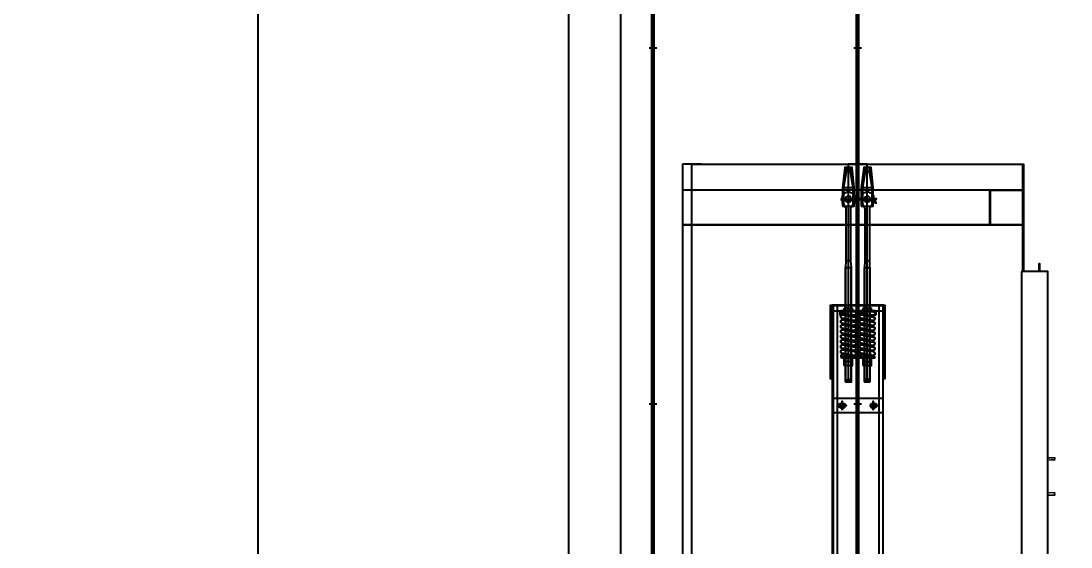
# Model space of a CAD drawing. Header units: millimetres. Extents: x -665 to 20454, y -27797 to 160.
# Drawn here: x -665 to 3390, y -23571 to -21541 of the extents above; entities that cross this region are included whole.
import ezdxf

# ---------------------------------------------------------------- set-up
doc = ezdxf.new("R2010")
doc.units = ezdxf.units.MM
doc.linetypes.add('$2$ACAD_ISO02W100', pattern=[15, 12, -3])
doc.layers.add('$2$DL', color=8, linetype='$2$ACAD_ISO02W100', lineweight=0)
for name, color, linetype in [('$2$PDF_0', 7, 'Continuous'), ('AA_Architecture', 7, 'Continuous'), ('AA_Rail', 7, 'Continuous'), ('AA_Rope', 7, 'Continuous')]:
    doc.layers.add(name, color=color, linetype=linetype)
doc.layers.add('AA_Datum', color=7, linetype='Continuous', plot=False)
doc.styles.add('Century Gothic$001H0', font='cent.shx')
doc.dimstyles.new('Copy of ISO-25', dxfattribs={"dimtxt": 250, "dimasz": 80, "dimexe": 1.25, "dimexo": 0.625, "dimtad": 1, "dimtxsty": 'Century Gothic$001H0', "dimblk": 'ARCHTICK', "dimcen": 2.5, "dimadec": 0, "dimazin": 0, "dimtfac": 1, "dimtmove": 0, "dimatfit": 3, "dimfxl": 1, "dimarcsym": 0})

# ---------------------------------------------------------------- blocks, each defined once
blk = doc.blocks.new('_ArchTick')
at = {"color": 0, "linetype": 'ByBlock', "const_width": 0.15}
blk.add_lwpolyline([(-0.5, -0.5), (0.5, 0.5)], dxfattribs=at)
blk = doc.blocks.new('*D82')
at = {"color": 0, "lineweight": -2, "transparency": 16777216}
for p, q in [((3650, -8194.2), (249.4, -8194.2)), ((250.6, -25494.2), (250.6, -8194.2)), ((3650, -25494.2), (249.4, -25494.2))]:
    blk.add_line(p, q, dxfattribs=at)
at = {"layer": 'Defpoints', "color": 0, "transparency": 16777216}
for p in [(250.6, -8194.2), (3650.6, -8194.2), (3650.6, -25494.2)]:
    blk.add_point(p, dxfattribs=at)
at = {"color": 0, "lineweight": -2, "transparency": 16777216, "xscale": 80, "yscale": 80, "zscale": 80}
for p, rotation in [((250.6, -8194.2), 90), ((250.6, -25494.2), 270)]:
    blk.add_blockref('_ArchTick', p, dxfattribs=dict(at, rotation=rotation))
at = {"color": 0, "transparency": 16777216, "insert": (125, -16844.2), "char_height": 250, "attachment_point": 5, "rotation": 90, "style": 'Century Gothic$001H0'}
blk.add_mtext('SHAFT TOTAL HEIGHT 17300', dxfattribs=at)

msp = doc.modelspace()

# ---------------------------------------------------------------- linework, layer by layer
at = {"layer": '$2$DL', "ltscale": 2, "transparency": 33554666}
for p, q in [((3328.647, -23227.128), (3299.498, -23227.115)), ((3299.498, -23227.128), (3328.938, -23227.128)), ((3328.645, -23236.106), (3299.498, -23236.093)), ((3328.626, -23361.796), (3299.498, -23361.783))]:
    msp.add_line(p, q, dxfattribs=at)
at = {"layer": '$2$DL'}
for p, q in [((3328.624, -23370.774), (3299.498, -23370.761)), ((3299.498, -23370.774), (3328.624, -23370.774))]:
    msp.add_line(p, q, dxfattribs=at)
at = {"layer": '$2$DL', "ltscale": 2, "transparency": 33554666}
for points in [[(3324.546, -23233.888), (3325.173, -23233.888), (3326.115, -23233.606), (3327.056, -23233.043), (3327.683, -23232.479), (3327.997, -23231.916), (3328.624, -23231.071), (3328.938, -23230.226), (3328.938, -23229.663), (3328.938, -23227.128), (3299.498, -23227.128)], [(3324.546, -23233.888), (3324.546, -23233.888), (3299.498, -23235.63)], [(3299.498, -23370.774), (3328.624, -23370.774), (3328.624, -23368.521), (3328.624, -23367.676), (3328.311, -23366.831), (3327.683, -23365.986), (3327.369, -23365.423), (3326.428, -23364.859), (3325.801, -23364.578), (3324.86, -23364.296), (3323.919, -23364.014), (3299.498, -23362.264)]]:
    msp.add_lwpolyline(points, dxfattribs=at)
at = {"layer": '$2$PDF_0', "lineweight": 25}
for points in [[(3188.024, -24491.868), (1925.625, -24491.868), (1925.625, -22094.249), (3205.625, -22094.249), (3205.625, -22506.779), (3266.251, -22506.779), (3266.251, -22476.931), (3268.207, -22476.931), (3268.207, -22506.779), (3268.207, -22508.535), (3266.251, -22508.535), (3205.625, -22508.535), (3203.669, -22506.779), (3203.669, -22094.249)], [(2602.217, -22937.537), (2602.217, -22094.249), (2529.074, -22094.249), (2529.074, -22937.537)], [(2511.864, -22255.593), (2511.864, -22184.601), (2522.621, -22122.215), (2522.621, -22107.157)], [(2522.621, -22122.215), (2537.679, -22122.215)], [(2548.436, -22255.593), (2548.436, -22184.601), (2537.679, -22122.215), (2537.679, -22107.157)], [(2585.007, -22255.593), (2585.007, -22184.601), (2595.763, -22122.215), (2595.763, -22107.157)], [(2595.763, -22122.215), (2610.822, -22122.215)], [(2621.578, -22255.593), (2621.578, -22184.601), (2610.822, -22122.215), (2610.822, -22107.157)], [(3078.506, -22327.689), (3078.506, -22194.249), (3205.625, -22194.249), (1889.439, -22194.249)], [(1925.625, -24491.868), (1925.625, -22194.249)], [(2539.831, -22466.415), (2539.831, -22266.349), (2539.831, -22262.046), (2541.982, -22259.895), (2541.982, -22255.593), (2546.284, -22253.441), (2548.436, -22249.139), (2550.587, -22246.988), (2552.738, -22244.836), (2554.889, -22240.534), (2554.889, -22216.87), (2552.738, -22212.568), (2548.436, -22208.265), (2544.133, -22206.114), (2539.831, -22203.963), (2535.528, -22201.811), (2529.074, -22201.811), (2524.772, -22201.811), (2520.469, -22203.963), (2516.167, -22206.114), (2511.864, -22208.265), (2507.562, -22212.568), (2505.411, -22216.87), (2505.411, -22240.534), (2507.562, -22244.836), (2509.713, -22246.988), (2511.864, -22249.139), (2514.016, -22253.441), (2516.167, -22255.593), (2518.318, -22259.895), (2520.469, -22262.046), (2520.469, -22266.349), (2520.469, -22466.415)], [(2552.738, -22184.601), (2507.562, -22184.601)], [(2625.88, -22184.601), (2578.553, -22184.601)], [(2612.973, -22466.415), (2612.973, -22266.349), (2612.973, -22262.046), (2615.124, -22259.895), (2615.124, -22255.593), (2617.275, -22253.441), (2621.578, -22249.139), (2623.729, -22246.988), (2625.88, -22244.836), (2628.032, -22240.534), (2628.032, -22216.87), (2623.729, -22212.568), (2621.578, -22208.265), (2617.275, -22206.114), (2612.973, -22203.963), (2608.67, -22201.811), (2602.217, -22201.811), (2597.914, -22201.811), (2593.612, -22203.963), (2587.158, -22206.114), (2585.007, -22208.265), (2580.704, -22212.568), (2578.553, -22216.87), (2578.553, -22240.534), (2580.704, -22244.836), (2582.856, -22246.988), (2585.007, -22249.139), (2587.158, -22253.441), (2589.309, -22255.593), (2591.46, -22259.895), (2591.46, -22262.046), (2593.612, -22266.349), (2593.612, -22466.415)], [(3076.55, -22327.689), (3076.55, -22194.249)], [(2498.957, -22229.778), (2561.343, -22229.778)], [(2518.318, -22227.626), (2514.016, -22227.626), (2514.016, -22225.475), (2511.864, -22225.475), (2509.713, -22223.324), (2507.562, -22223.324), (2505.411, -22225.475), (2503.259, -22225.475), (2503.259, -22227.626), (2503.259, -22229.778), (2503.259, -22231.929), (2505.411, -22231.929), (2505.411, -22234.08), (2507.562, -22234.08), (2509.713, -22234.08), (2511.864, -22234.08), (2511.864, -22231.929), (2514.016, -22231.929), (2518.318, -22231.929)], [(2557.041, -22229.778), (2503.259, -22229.778)], [(2518.318, -22229.778), (2514.016, -22229.778), (2511.864, -22229.778), (2509.713, -22229.778), (2509.713, -22231.929), (2507.562, -22231.929), (2505.411, -22229.778), (2505.411, -22227.626), (2507.562, -22227.626), (2509.713, -22227.626), (2511.864, -22227.626), (2514.016, -22229.778)], [(2511.864, -22225.475), (2511.864, -22225.475)], [(2514.016, -22229.778), (2514.016, -22229.778)], [(2514.016, -22231.929), (2514.016, -22231.929)], [(2544.133, -22229.778), (2516.167, -22229.778)], [(2541.982, -22229.778), (2563.494, -22229.778), (2565.646, -22227.626), (2563.494, -22227.626), (2541.982, -22227.626)], [(2541.982, -22231.929), (2552.738, -22231.929), (2561.343, -22242.685), (2563.494, -22244.836), (2563.494, -22242.685), (2554.889, -22229.778)], [(2572.099, -22229.778), (2634.485, -22229.778)], [(2591.46, -22227.626), (2587.158, -22227.626), (2587.158, -22225.475), (2585.007, -22225.475), (2582.856, -22225.475), (2582.856, -22223.324), (2580.704, -22223.324), (2578.553, -22225.475), (2576.402, -22225.475), (2576.402, -22227.626), (2576.402, -22229.778), (2576.402, -22231.929), (2578.553, -22234.08), (2580.704, -22234.08), (2582.856, -22234.08), (2585.007, -22231.929), (2587.158, -22231.929), (2591.46, -22231.929)], [(2612.973, -22231.929), (2625.88, -22231.929), (2634.485, -22242.685), (2636.637, -22244.836), (2636.637, -22242.685), (2628.032, -22229.778), (2576.402, -22229.778)], [(2591.46, -22229.778), (2587.158, -22229.778), (2585.007, -22229.778), (2582.856, -22229.778), (2582.856, -22231.929), (2580.704, -22231.929), (2578.553, -22231.929), (2578.553, -22229.778), (2578.553, -22227.626), (2580.704, -22227.626), (2582.856, -22227.626), (2585.007, -22227.626), (2585.007, -22229.778), (2587.158, -22229.778)], [(2587.158, -22231.929), (2587.158, -22231.929)], [(2617.275, -22229.778), (2589.309, -22229.778)], [(2612.973, -22229.778), (2636.637, -22229.778), (2638.788, -22227.626), (2636.637, -22227.626), (2612.973, -22227.626)], [(3205.625, -22322.421), (3205.625, -22499.756)], [(2518.318, -22933.235), (2518.318, -22492.23)], [(2520.469, -22933.235), (2520.469, -22492.23)], [(2539.831, -22492.23), (2539.831, -22933.235), (2541.982, -22933.235), (2541.982, -22492.23)], [(2591.46, -22933.235), (2591.46, -22492.23)], [(2593.612, -22933.235), (2593.612, -22492.23)], [(2612.973, -22492.23), (2612.973, -22933.235), (2612.973, -22492.23)], [(3266.251, -22508.535), (3266.251, -22508.535)], [(2460.234, -22849.336), (2460.234, -22638.514), (2671.057, -22638.514), (2671.057, -22849.336)], [(2466.688, -22922.479), (2466.688, -22647.119), (2466.688, -22922.479), (2460.234, -22922.479), (2460.234, -22647.119), (2460.234, -22922.479)], [(2664.603, -24492.098), (2664.603, -22640.666), (2466.688, -22640.666), (2466.688, -24492.098)], [(2470.991, -22640.666), (2470.991, -24492.098)], [(2486.049, -22640.666), (2486.049, -24492.098)], [(2498.957, -22675.085), (2498.957, -22664.329), (2498.957, -22662.178), (2501.108, -22662.178), (2559.192, -22662.178), (2561.343, -22662.178), (2561.343, -22664.329), (2561.343, -22675.085)], [(2501.108, -22662.178), (2501.108, -22662.178)], [(2514.016, -22662.178), (2514.016, -22651.422)], [(2546.284, -22660.027), (2546.284, -22651.422), (2514.016, -22651.422), (2514.016, -22660.027)], [(2546.284, -22662.178), (2546.284, -22651.422)], [(2572.099, -22675.085), (2572.099, -22664.329), (2572.099, -22662.178), (2574.251, -22662.178), (2632.334, -22662.178), (2634.485, -22662.178), (2634.485, -22664.329), (2634.485, -22675.085)], [(2619.427, -22660.027), (2619.427, -22651.422), (2585.007, -22651.422), (2585.007, -22660.027)], [(2587.158, -22662.178), (2587.158, -22651.422)], [(2617.275, -22662.178), (2617.275, -22651.422)], [(2647.393, -22640.666), (2647.393, -24492.098)], [(2662.452, -22640.666), (2662.452, -24492.098)], [(2664.603, -22922.479), (2664.603, -22647.119), (2671.057, -22647.119), (2671.057, -22922.479), (2671.057, -22647.119)], [(2671.057, -22922.479), (2664.603, -22922.479), (2664.603, -22647.119)], [(2505.411, -22675.085), (2520.469, -22670.783)], [(2505.411, -22694.447), (2520.469, -22690.144)], [(2539.831, -22681.539), (2554.889, -22677.237)], [(2539.831, -22698.749), (2554.889, -22696.598)], [(2552.738, -22677.237), (2552.738, -22677.237)], [(2552.738, -22696.598), (2552.738, -22696.598)], [(2578.553, -22675.085), (2593.612, -22670.783)], [(2578.553, -22694.447), (2593.612, -22690.144)], [(2612.973, -22681.539), (2628.032, -22677.237)], [(2612.973, -22698.749), (2628.032, -22696.598)], [(2505.411, -22713.808), (2520.469, -22709.505)], [(2505.411, -22733.169), (2520.469, -22728.867)], [(2539.831, -22718.11), (2554.889, -22715.959)], [(2539.831, -22737.472), (2554.889, -22735.32)], [(2552.738, -22715.959), (2552.738, -22715.959)], [(2552.738, -22735.32), (2552.738, -22735.32)], [(2578.553, -22713.808), (2593.612, -22709.505)], [(2578.553, -22733.169), (2593.612, -22728.867)], [(2612.973, -22718.11), (2628.032, -22715.959)], [(2612.973, -22737.472), (2628.032, -22735.32)], [(2505.411, -22752.53), (2520.469, -22748.228)], [(2505.411, -22771.892), (2520.469, -22767.589)], [(2505.411, -22791.253), (2520.469, -22786.95)], [(2539.831, -22756.833), (2554.889, -22754.682)], [(2539.831, -22776.194), (2554.889, -22774.043)], [(2552.738, -22754.682), (2552.738, -22754.682)], [(2552.738, -22774.043), (2552.738, -22774.043)], [(2578.553, -22752.53), (2593.612, -22748.228)], [(2578.553, -22771.892), (2593.612, -22767.589)], [(2578.553, -22791.253), (2593.612, -22786.95)], [(2612.973, -22756.833), (2628.032, -22754.682)], [(2612.973, -22776.194), (2628.032, -22774.043)], [(2520.469, -22825.673), (2505.411, -22829.975), (2503.259, -22829.975), (2503.259, -22832.126), (2501.108, -22832.126), (2501.108, -22834.278), (2501.108, -22836.429), (2537.679, -22836.429), (2554.889, -22829.975)], [(2505.411, -22810.614), (2520.469, -22806.311)], [(2511.864, -22842.883), (2511.864, -22855.79), (2514.016, -22855.79), (2516.167, -22855.79), (2518.318, -22855.79), (2518.318, -22842.883), (2518.318, -22827.824)], [(2539.831, -22795.555), (2554.889, -22793.404)], [(2539.831, -22814.916), (2554.889, -22812.765)], [(2541.982, -22868.698), (2541.982, -22855.79), (2541.982, -22842.883), (2541.982, -22827.824)], [(2552.738, -22793.404), (2552.738, -22793.404)], [(2552.738, -22812.765), (2552.738, -22812.765)], [(2593.612, -22825.673), (2578.553, -22829.975), (2576.402, -22829.975), (2576.402, -22832.126), (2574.251, -22832.126), (2574.251, -22834.278), (2572.099, -22836.429), (2610.822, -22836.429), (2628.032, -22829.975)], [(2578.553, -22810.614), (2593.612, -22806.311)], [(2591.46, -22868.698), (2591.46, -22855.79), (2591.46, -22842.883), (2591.46, -22827.824)], [(2612.973, -22795.555), (2628.032, -22793.404)], [(2612.973, -22814.916), (2628.032, -22812.765)], [(2615.124, -22842.883), (2615.124, -22827.824)], [(2518.318, -22868.698), (2518.318, -22855.79), (2526.923, -22855.79), (2533.377, -22855.79), (2541.982, -22855.79), (2544.133, -22855.79), (2546.284, -22855.79), (2546.284, -22842.883), (2511.864, -22842.883), (2548.436, -22842.883)], [(2544.133, -22855.79), (2516.167, -22855.79)], [(2552.738, -22832.126), (2552.738, -22832.126)], [(2612.973, -22842.883), (2612.973, -22855.79), (2615.124, -22855.79), (2617.275, -22855.79), (2619.427, -22855.79), (2619.427, -22842.883), (2585.007, -22842.883), (2621.578, -22842.883)], [(2585.007, -22842.883), (2585.007, -22855.79), (2587.158, -22855.79), (2589.309, -22855.79), (2591.46, -22855.79), (2600.065, -22855.79), (2606.519, -22855.79), (2612.973, -22855.79), (2612.973, -22868.698)], [(2585.007, -22857.941), (2615.124, -22857.941)], [(2617.275, -22855.79), (2589.309, -22855.79)], [(2544.133, -22870.849), (2516.167, -22870.849)], [(2617.275, -22870.849), (2589.309, -22870.849)], [(2539.831, -22933.235), (2520.469, -22933.235), (2518.318, -22933.235), (2541.982, -22933.235)], [(2524.772, -22924.63), (2535.528, -22924.63)], [(2597.914, -22924.63), (2608.67, -22924.63)], [(2612.973, -22933.235), (2612.973, -22933.235)], [(2664.603, -22997.772), (2466.688, -22997.772)], [(2522.621, -23025.739), (2490.352, -23025.739), (2522.621, -23025.739), (2490.352, -23025.739)], [(2505.411, -23008.529), (2505.411, -23042.949)], [(2505.411, -23042.949), (2505.411, -23008.529), (2505.411, -23042.949)], [(2643.09, -23025.739), (2610.822, -23025.739)], [(2610.822, -23025.739), (2643.09, -23025.739), (2610.822, -23025.739)], [(2625.88, -23008.529), (2625.88, -23042.949)], [(2625.88, -23042.949), (2625.88, -23008.529), (2625.88, -23042.949)], [(2664.603, -23053.705), (2466.688, -23053.705)]]:
    msp.add_lwpolyline(points, dxfattribs=at)
for points in [[(2507.562, -22255.593), (2552.738, -22255.593), (2552.738, -22184.601), (2544.133, -22107.157), (2516.167, -22107.157), (2507.562, -22184.601)], [(2578.553, -22255.593), (2625.88, -22255.593), (2625.88, -22184.601), (2617.275, -22107.157), (2589.309, -22107.157), (2578.553, -22184.601)], [(2541.982, -22229.778), (2541.982, -22227.626), (2539.831, -22225.475), (2539.831, -22223.324), (2537.679, -22221.173), (2537.679, -22219.021), (2535.528, -22219.021), (2533.377, -22219.021), (2531.226, -22216.87), (2529.074, -22219.021), (2526.923, -22219.021), (2524.772, -22219.021), (2522.621, -22221.173), (2520.469, -22221.173), (2520.469, -22223.324), (2518.318, -22225.475), (2518.318, -22227.626), (2518.318, -22229.778), (2518.318, -22231.929), (2520.469, -22234.08), (2520.469, -22236.231), (2522.621, -22238.383), (2524.772, -22238.383), (2526.923, -22240.534), (2529.074, -22240.534), (2531.226, -22240.534), (2533.377, -22240.534), (2535.528, -22238.383), (2537.679, -22238.383), (2537.679, -22236.231), (2539.831, -22236.231), (2539.831, -22234.08), (2541.982, -22231.929)], [(2612.973, -22229.778), (2612.973, -22227.626), (2612.973, -22225.475), (2612.973, -22223.324), (2610.822, -22221.173), (2608.67, -22219.021), (2606.519, -22219.021), (2604.368, -22219.021), (2602.217, -22216.87), (2600.065, -22219.021), (2597.914, -22219.021), (2595.763, -22221.173), (2593.612, -22221.173), (2593.612, -22223.324), (2591.46, -22225.475), (2591.46, -22227.626), (2591.46, -22229.778), (2591.46, -22231.929), (2593.612, -22234.08), (2593.612, -22236.231), (2595.763, -22238.383), (2597.914, -22238.383), (2600.065, -22240.534), (2602.217, -22240.534), (2604.368, -22240.534), (2606.519, -22238.383), (2608.67, -22238.383), (2610.822, -22236.231), (2612.973, -22236.231), (2612.973, -22234.08), (2612.973, -22231.929)], [(1889.439, -22327.689), (3205.625, -22327.689)], [(2520.469, -22466.415), (2518.318, -22492.23), (2541.982, -22492.23), (2539.831, -22466.415)], [(2593.612, -22466.415), (2591.46, -22492.23), (2612.973, -22492.23), (2612.973, -22466.415)], [(3197.802, -22508.535), (3197.802, -24394.249), (3299.498, -24394.249), (3299.498, -22508.535)], [(2466.688, -22638.514), (2466.688, -22660.027), (2666.754, -22660.027), (2666.754, -22638.514)], [(2563.494, -22675.085), (2563.494, -22664.329), (2563.494, -22662.178), (2561.343, -22660.027), (2559.192, -22660.027), (2501.108, -22660.027), (2498.957, -22660.027), (2496.806, -22662.178), (2496.806, -22664.329), (2496.806, -22675.085), (2498.957, -22675.085)], [(2505.411, -22668.632), (2503.259, -22668.632), (2501.108, -22666.481), (2501.108, -22664.329), (2501.108, -22662.178), (2541.982, -22662.178), (2554.889, -22664.329), (2557.041, -22664.329), (2559.192, -22666.481), (2559.192, -22668.632), (2559.192, -22670.783), (2559.192, -22672.934), (2557.041, -22675.085), (2554.889, -22677.237), (2552.738, -22677.237)], [(2636.637, -22675.085), (2636.637, -22664.329), (2636.637, -22662.178), (2634.485, -22662.178), (2634.485, -22660.027), (2632.334, -22660.027), (2574.251, -22660.027), (2572.099, -22660.027), (2569.948, -22660.027), (2569.948, -22662.178), (2569.948, -22664.329), (2569.948, -22675.085), (2572.099, -22675.085)], [(2578.553, -22668.632), (2576.402, -22668.632), (2574.251, -22666.481), (2574.251, -22664.329), (2572.099, -22664.329), (2572.099, -22662.178), (2615.124, -22662.178), (2625.88, -22664.329), (2628.032, -22664.329), (2630.183, -22664.329), (2630.183, -22666.481), (2632.334, -22666.481), (2632.334, -22668.632), (2632.334, -22670.783), (2632.334, -22672.934), (2630.183, -22672.934), (2630.183, -22675.085), (2628.032, -22677.237), (2625.88, -22677.237), (2623.729, -22677.237)], [(2505.411, -22687.993), (2503.259, -22687.993), (2503.259, -22685.842), (2501.108, -22685.842), (2501.108, -22683.69), (2501.108, -22681.539), (2501.108, -22679.388), (2501.108, -22677.237), (2503.259, -22677.237), (2503.259, -22675.085), (2505.411, -22675.085), (2507.562, -22675.085), (2554.889, -22683.69), (2557.041, -22683.69), (2559.192, -22685.842), (2559.192, -22687.993), (2559.192, -22690.144), (2559.192, -22692.295), (2557.041, -22694.447), (2554.889, -22696.598), (2552.738, -22696.598)], [(2505.411, -22707.354), (2503.259, -22707.354), (2503.259, -22705.203), (2501.108, -22705.203), (2501.108, -22703.052), (2501.108, -22700.9), (2501.108, -22698.749), (2501.108, -22696.598), (2503.259, -22696.598), (2503.259, -22694.447), (2505.411, -22694.447), (2507.562, -22694.447), (2554.889, -22703.052), (2557.041, -22703.052), (2559.192, -22705.203), (2559.192, -22707.354), (2559.192, -22709.505), (2559.192, -22711.657), (2557.041, -22713.808), (2554.889, -22713.808), (2554.889, -22715.959), (2552.738, -22715.959)], [(2578.553, -22687.993), (2576.402, -22687.993), (2574.251, -22685.842), (2574.251, -22683.69), (2572.099, -22683.69), (2572.099, -22681.539), (2574.251, -22679.388), (2574.251, -22677.237), (2576.402, -22677.237), (2576.402, -22675.085), (2578.553, -22675.085), (2580.704, -22675.085), (2625.88, -22683.69), (2628.032, -22683.69), (2630.183, -22683.69), (2630.183, -22685.842), (2632.334, -22685.842), (2632.334, -22687.993), (2632.334, -22690.144), (2632.334, -22692.295), (2630.183, -22692.295), (2630.183, -22694.447), (2628.032, -22696.598), (2625.88, -22696.598), (2623.729, -22696.598)], [(2578.553, -22707.354), (2576.402, -22707.354), (2574.251, -22705.203), (2574.251, -22703.052), (2572.099, -22703.052), (2572.099, -22700.9), (2574.251, -22698.749), (2574.251, -22696.598), (2576.402, -22696.598), (2576.402, -22694.447), (2578.553, -22694.447), (2580.704, -22694.447), (2625.88, -22703.052), (2628.032, -22703.052), (2630.183, -22703.052), (2630.183, -22705.203), (2632.334, -22705.203), (2632.334, -22707.354), (2632.334, -22709.505), (2632.334, -22711.657), (2630.183, -22711.657), (2630.183, -22713.808), (2628.032, -22713.808), (2628.032, -22715.959), (2625.88, -22715.959), (2623.729, -22715.959)], [(2505.411, -22726.715), (2503.259, -22726.715), (2503.259, -22724.564), (2501.108, -22724.564), (2501.108, -22722.413), (2501.108, -22720.262), (2501.108, -22718.11), (2501.108, -22715.959), (2503.259, -22715.959), (2503.259, -22713.808), (2505.411, -22713.808), (2507.562, -22713.808), (2554.889, -22722.413), (2557.041, -22722.413), (2559.192, -22724.564), (2559.192, -22726.715), (2559.192, -22728.867), (2559.192, -22731.018), (2557.041, -22733.169), (2554.889, -22733.169), (2554.889, -22735.32), (2552.738, -22735.32)], [(2505.411, -22746.077), (2503.259, -22746.077), (2503.259, -22743.925), (2501.108, -22743.925), (2501.108, -22741.774), (2501.108, -22739.623), (2501.108, -22737.472), (2501.108, -22735.32), (2503.259, -22735.32), (2503.259, -22733.169), (2505.411, -22733.169), (2507.562, -22733.169), (2554.889, -22741.774), (2557.041, -22741.774), (2559.192, -22743.925), (2559.192, -22746.077), (2559.192, -22748.228), (2559.192, -22750.379), (2557.041, -22752.53), (2554.889, -22752.53), (2554.889, -22754.682), (2552.738, -22754.682)], [(2578.553, -22726.715), (2576.402, -22726.715), (2574.251, -22724.564), (2574.251, -22722.413), (2572.099, -22722.413), (2572.099, -22720.262), (2574.251, -22718.11), (2574.251, -22715.959), (2576.402, -22715.959), (2576.402, -22713.808), (2578.553, -22713.808), (2580.704, -22713.808), (2625.88, -22722.413), (2628.032, -22722.413), (2630.183, -22722.413), (2630.183, -22724.564), (2632.334, -22724.564), (2632.334, -22726.715), (2632.334, -22728.867), (2632.334, -22731.018), (2630.183, -22731.018), (2630.183, -22733.169), (2628.032, -22733.169), (2628.032, -22735.32), (2625.88, -22735.32), (2623.729, -22735.32)], [(2578.553, -22746.077), (2576.402, -22746.077), (2574.251, -22743.925), (2574.251, -22741.774), (2572.099, -22741.774), (2572.099, -22739.623), (2574.251, -22737.472), (2574.251, -22735.32), (2576.402, -22735.32), (2576.402, -22733.169), (2578.553, -22733.169), (2580.704, -22733.169), (2625.88, -22741.774), (2628.032, -22741.774), (2630.183, -22741.774), (2630.183, -22743.925), (2632.334, -22743.925), (2632.334, -22746.077), (2632.334, -22748.228), (2632.334, -22750.379), (2630.183, -22750.379), (2630.183, -22752.53), (2628.032, -22752.53), (2628.032, -22754.682), (2625.88, -22754.682), (2623.729, -22754.682)], [(2505.411, -22765.438), (2503.259, -22765.438), (2503.259, -22763.287), (2501.108, -22763.287), (2501.108, -22761.135), (2501.108, -22758.984), (2501.108, -22756.833), (2501.108, -22754.682), (2503.259, -22754.682), (2503.259, -22752.53), (2505.411, -22752.53), (2507.562, -22752.53), (2554.889, -22761.135), (2557.041, -22761.135), (2559.192, -22763.287), (2559.192, -22765.438), (2559.192, -22767.589), (2559.192, -22769.74), (2557.041, -22771.892), (2554.889, -22771.892), (2554.889, -22774.043), (2552.738, -22774.043)], [(2505.411, -22784.799), (2503.259, -22784.799), (2503.259, -22782.648), (2501.108, -22782.648), (2501.108, -22780.497), (2501.108, -22778.345), (2501.108, -22776.194), (2501.108, -22774.043), (2503.259, -22774.043), (2503.259, -22771.892), (2505.411, -22771.892), (2507.562, -22771.892), (2554.889, -22780.497), (2557.041, -22780.497), (2559.192, -22782.648), (2559.192, -22784.799), (2559.192, -22786.95), (2559.192, -22789.102), (2557.041, -22791.253), (2554.889, -22791.253), (2554.889, -22793.404), (2552.738, -22793.404)], [(2578.553, -22765.438), (2576.402, -22765.438), (2574.251, -22763.287), (2574.251, -22761.135), (2572.099, -22761.135), (2572.099, -22758.984), (2574.251, -22756.833), (2574.251, -22754.682), (2576.402, -22754.682), (2576.402, -22752.53), (2578.553, -22752.53), (2580.704, -22752.53), (2625.88, -22761.135), (2628.032, -22761.135), (2630.183, -22761.135), (2630.183, -22763.287), (2632.334, -22763.287), (2632.334, -22765.438), (2632.334, -22767.589), (2632.334, -22769.74), (2630.183, -22769.74), (2630.183, -22771.892), (2628.032, -22771.892), (2628.032, -22774.043), (2625.88, -22774.043), (2623.729, -22774.043)], [(2578.553, -22784.799), (2576.402, -22784.799), (2574.251, -22782.648), (2574.251, -22780.497), (2572.099, -22780.497), (2572.099, -22778.345), (2574.251, -22776.194), (2574.251, -22774.043), (2576.402, -22774.043), (2576.402, -22771.892), (2578.553, -22771.892), (2580.704, -22771.892), (2625.88, -22780.497), (2628.032, -22780.497), (2630.183, -22780.497), (2630.183, -22782.648), (2632.334, -22782.648), (2632.334, -22784.799), (2632.334, -22786.95), (2632.334, -22789.102), (2630.183, -22789.102), (2630.183, -22791.253), (2628.032, -22791.253), (2628.032, -22793.404), (2625.88, -22793.404), (2623.729, -22793.404)], [(2505.411, -22804.16), (2503.259, -22804.16), (2503.259, -22802.009), (2501.108, -22802.009), (2501.108, -22799.858), (2501.108, -22797.706), (2501.108, -22795.555), (2501.108, -22793.404), (2503.259, -22793.404), (2503.259, -22791.253), (2505.411, -22791.253), (2507.562, -22791.253), (2554.889, -22799.858), (2557.041, -22799.858), (2559.192, -22802.009), (2559.192, -22804.16), (2559.192, -22806.311), (2559.192, -22808.463), (2557.041, -22810.614), (2554.889, -22810.614), (2554.889, -22812.765), (2552.738, -22812.765)], [(2505.411, -22823.521), (2503.259, -22823.521), (2503.259, -22821.37), (2501.108, -22821.37), (2501.108, -22819.219), (2501.108, -22817.068), (2501.108, -22814.916), (2501.108, -22812.765), (2503.259, -22812.765), (2503.259, -22810.614), (2505.411, -22810.614), (2507.562, -22810.614), (2554.889, -22817.068), (2554.889, -22819.219), (2557.041, -22819.219), (2559.192, -22821.37), (2559.192, -22823.521), (2559.192, -22825.673), (2559.192, -22827.824), (2557.041, -22829.975), (2554.889, -22829.975), (2554.889, -22832.126), (2552.738, -22832.126)], [(2544.133, -22836.429), (2516.167, -22836.429), (2516.167, -22827.824), (2544.133, -22827.824)], [(2578.553, -22804.16), (2576.402, -22804.16), (2574.251, -22802.009), (2574.251, -22799.858), (2572.099, -22799.858), (2572.099, -22797.706), (2574.251, -22795.555), (2574.251, -22793.404), (2576.402, -22793.404), (2576.402, -22791.253), (2578.553, -22791.253), (2580.704, -22791.253), (2625.88, -22799.858), (2628.032, -22799.858), (2630.183, -22799.858), (2630.183, -22802.009), (2632.334, -22802.009), (2632.334, -22804.16), (2632.334, -22806.311), (2632.334, -22808.463), (2630.183, -22808.463), (2630.183, -22810.614), (2628.032, -22810.614), (2628.032, -22812.765), (2625.88, -22812.765), (2623.729, -22812.765)], [(2578.553, -22823.521), (2576.402, -22823.521), (2574.251, -22821.37), (2574.251, -22819.219), (2572.099, -22819.219), (2572.099, -22817.068), (2574.251, -22814.916), (2574.251, -22812.765), (2576.402, -22812.765), (2576.402, -22810.614), (2578.553, -22810.614), (2580.704, -22810.614), (2625.88, -22817.068), (2628.032, -22819.219), (2630.183, -22819.219), (2630.183, -22821.37), (2632.334, -22821.37), (2632.334, -22823.521), (2632.334, -22825.673), (2632.334, -22827.824), (2630.183, -22827.824), (2630.183, -22829.975), (2628.032, -22829.975), (2628.032, -22832.126), (2625.88, -22832.126), (2623.729, -22832.126)], [(2617.275, -22836.429), (2589.309, -22836.429), (2589.309, -22827.824), (2617.275, -22827.824)], [(2503.259, -22842.883), (2503.259, -22836.429), (2557.041, -22836.429), (2557.041, -22842.883)], [(2546.284, -22855.79), (2511.864, -22855.79), (2511.864, -22868.698), (2514.016, -22868.698), (2514.016, -22870.849), (2516.167, -22870.849), (2518.318, -22870.849), (2518.318, -22868.698), (2526.923, -22870.849), (2533.377, -22870.849), (2541.982, -22868.698), (2541.982, -22870.849), (2544.133, -22870.849), (2546.284, -22870.849), (2546.284, -22868.698)], [(2574.251, -22842.883), (2574.251, -22836.429), (2630.183, -22836.429), (2630.183, -22842.883)], [(2619.427, -22855.79), (2585.007, -22855.79), (2585.007, -22868.698), (2587.158, -22868.698), (2587.158, -22870.849), (2589.309, -22870.849), (2591.46, -22870.849), (2591.46, -22868.698), (2600.065, -22870.849), (2606.519, -22870.849), (2612.973, -22868.698), (2615.124, -22868.698), (2615.124, -22870.849), (2617.275, -22870.849), (2619.427, -22870.849), (2619.427, -22868.698)], [(2533.377, -22924.63), (2531.226, -22924.63), (2531.226, -22922.479), (2529.074, -22922.479), (2526.923, -22924.63), (2526.923, -22926.781), (2529.074, -22926.781), (2529.074, -22928.932), (2531.226, -22928.932), (2531.226, -22926.781), (2533.377, -22926.781)], [(2612.973, -22933.235), (2593.612, -22933.235), (2591.46, -22933.235)], [(2606.519, -22924.63), (2604.368, -22924.63), (2604.368, -22922.479), (2602.217, -22922.479), (2600.065, -22922.479), (2600.065, -22924.63), (2600.065, -22926.781), (2602.217, -22928.932), (2604.368, -22928.932), (2604.368, -22926.781)], [(2516.167, -23032.192), (2505.411, -23038.646), (2494.654, -23032.192), (2494.654, -23019.285), (2505.411, -23014.982), (2516.167, -23019.285)], [(2511.864, -23025.739), (2511.864, -23023.587), (2511.864, -23021.436), (2509.713, -23021.436), (2507.562, -23019.285), (2505.411, -23019.285), (2503.259, -23019.285), (2501.108, -23021.436), (2498.957, -23023.587), (2498.957, -23025.739), (2498.957, -23027.89), (2498.957, -23030.041), (2501.108, -23030.041), (2503.259, -23032.192), (2505.411, -23032.192), (2507.562, -23032.192), (2509.713, -23032.192), (2509.713, -23030.041), (2511.864, -23030.041), (2511.864, -23027.89)], [(2636.637, -23032.192), (2625.88, -23038.646), (2617.275, -23032.192), (2617.275, -23019.285), (2625.88, -23014.982), (2636.637, -23019.285)], [(2634.485, -23025.739), (2632.334, -23025.739), (2632.334, -23023.587), (2632.334, -23021.436), (2630.183, -23021.436), (2630.183, -23019.285), (2628.032, -23019.285), (2625.88, -23019.285), (2623.729, -23019.285), (2621.578, -23021.436), (2621.578, -23023.587), (2619.427, -23025.739), (2621.578, -23027.89), (2621.578, -23030.041), (2623.729, -23032.192), (2625.88, -23032.192), (2628.032, -23032.192), (2630.183, -23032.192), (2632.334, -23030.041), (2632.334, -23027.89)]]:
    msp.add_lwpolyline(points, close=True, dxfattribs=at)
for p, q in [((1889.439, -22094.249), (1889.439, -24491.868)), ((1962.242, -22094.249), (1889.439, -22094.249)), ((3197.802, -22508.535), (3197.802, -24394.249))]:
    msp.add_line(p, q)
at = {"layer": 'AA_Architecture'}
for p, q in [((1450.625, -24394.249), (1450.625, -21394.249)), ((1650.625, -24394.249), (1650.625, -21394.249))]:
    msp.add_line(p, q, dxfattribs=at)
at = {"layer": 'AA_Datum'}
for p, q in [((1775.625, -25494.249), (1775.625, -8194.249)), ((2565.625, -25494.249), (2565.625, -8194.249)), ((1760.625, -21644.249), (1790.625, -21644.249)), ((2550.625, -21644.249), (2580.625, -21644.249)), ((1760.625, -23019.249), (1790.625, -23019.249)), ((2550.625, -23019.249), (2580.625, -23019.249))]:
    msp.add_line(p, q, dxfattribs=at)
at = {"layer": 'AA_Rail'}
for p, q in [((1770.975, -25494.249), (1770.975, -8194.249)), ((1780.275, -25494.249), (1780.275, -8194.249)), ((2561.125, -25494.249), (2561.125, -8194.249)), ((2570.125, -25494.249), (2570.125, -8194.249))]:
    msp.add_line(p, q, dxfattribs=at)
at = {"layer": 'AA_Rope'}
msp.add_line((2565.625, -22094.249), (2565.625, -6987.158), dxfattribs=at)

# ---------------------------------------------------------------- dimensions: what is measured, and where the dimension line sits
dim = msp.add_linear_dim(base=(250.625, -8194.249), p1=(3650.625, -25494.249), p2=(3650.625, -8194.249), angle=90, text='SHAFT TOTAL HEIGHT <>', dimstyle='Copy of ISO-25')
dim.commit()
dim.dimension.update_dxf_attribs({"geometry": '*D82', "text_midpoint": (125, -16844.249)})

doc.saveas('drawing.dxf')
